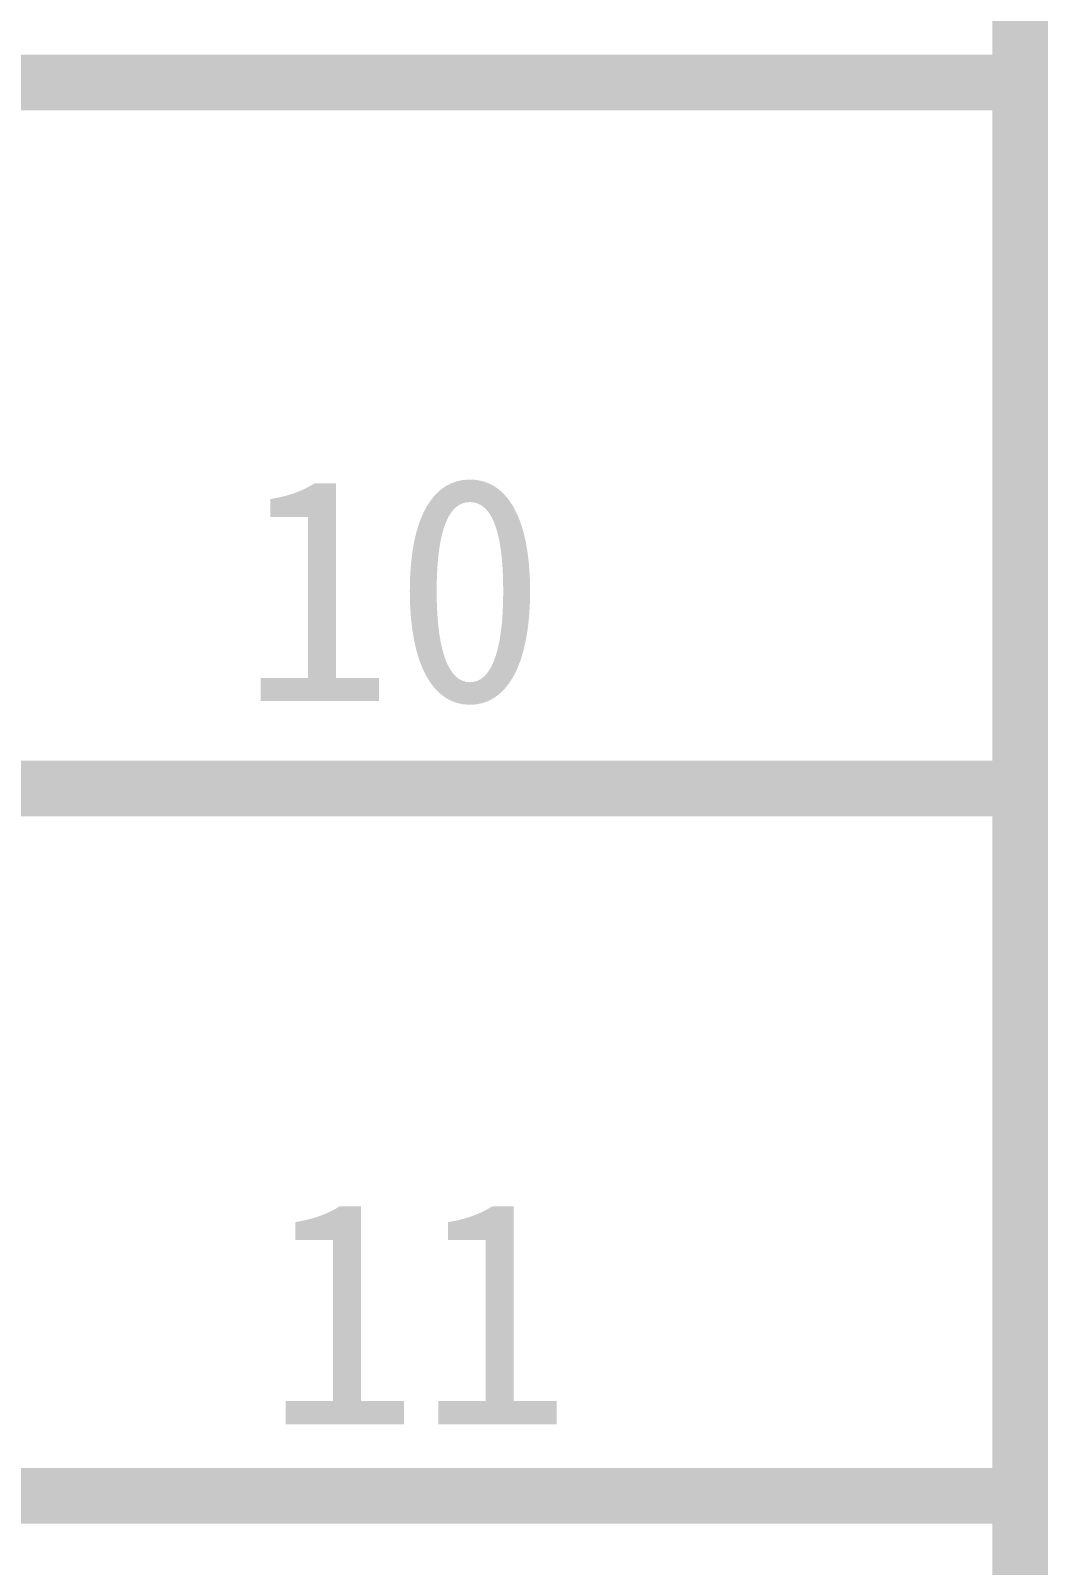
# Model space of a CAD drawing. Header units: inches. Extents: x 0 to 11.5, y 0 to 7.6.
# Drawn here: x 2.9402 to 3.1585, y 5.0349 to 5.3607 of the extents above; entities that cross this region are included whole.
import ezdxf

# ---------------------------------------------------------------- set-up
doc = ezdxf.new("R2010")
doc.units = ezdxf.units.IN
doc.header["$MEASUREMENT"] = 0
doc.layers.add('Sheet', color=255, linetype='Continuous')

msp = doc.modelspace()

# ---------------------------------------------------------------- linework, layer by layer
at = {"layer": 'Sheet'}
for points in [[(2.95041, 5.04969, 0.0118, 0.0118, 0), (2.85019, 5.04969, 0.0118, 0.0118, 0), (2.85019, 5.64972, 0.0118, 0.0118, 0), (4.0502, 5.64972, 0.0118, 0.0118, 0), (4.0502, 5.3497, 0.0118, 0.0118, 0)], [(2.95041, 5.3497, 0.0118, 0.0118, 0), (2.7503, 5.3497, 0.0118, 0.0118, 0), (2.7503, 5.19986, 0.0118, 0.0118, 0), (2.7503, 4.75, 0.0118, 0.0118, 0)], [(3.1502, 5.3497, 0.0118, 0.0118, 0), (2.95041, 5.3497, 0.0118, 0.0118, 0)], [(2.95041, 5.19986, 0.0118, 0.0118, 0), (2.7503, 5.19986, 0.0118, 0.0118, 0)], [(3.1502, 5.19986, 0.0118, 0.0118, 0), (2.95041, 5.19986, 0.0118, 0.0118, 0)], [(3.1502, 5.04969, 0.0118, 0.0118, 0), (2.95041, 5.04969, 0.0118, 0.0118, 0)]]:
    msp.add_lwpolyline(points, format="xyseb", dxfattribs=at)
for points in [[(3.1502, 5.44993, 0.0118, 0.0118, 0), (3.85009, 5.44993, 0.0118, 0.0118, 0), (3.85009, 4.19991, 0.0118, 0.0118, 0), (3.1502, 4.19991, 0.0118, 0.0118, 0), (3.1502, 5.44993, 0.0118, 0.0118, 0)], [(3.1502, 5.44993, 0.0039, 0.0039, 0), (3.1502, 4.19991, 0.0039, 0.0039, 0), (3.85009, 4.19991, 0.0039, 0.0039, 0), (3.85009, 5.44993, 0.0039, 0.0039, 0), (3.1502, 5.44993, 0.0039, 0.0039, 0), (3.1502, 5.44993, 0.0039, 0.0039, 0)]]:
    msp.add_lwpolyline(points, format="xyseb", close=True, dxfattribs=at)

# ---------------------------------------------------------------- texts
for s, p in [('10', (2.98481, 5.21838)), ('11', (2.99011, 5.0649))]:
    msp.add_text(s, height=0.047632, dxfattribs=at).set_placement(p)

doc.saveas('drawing.dxf')
